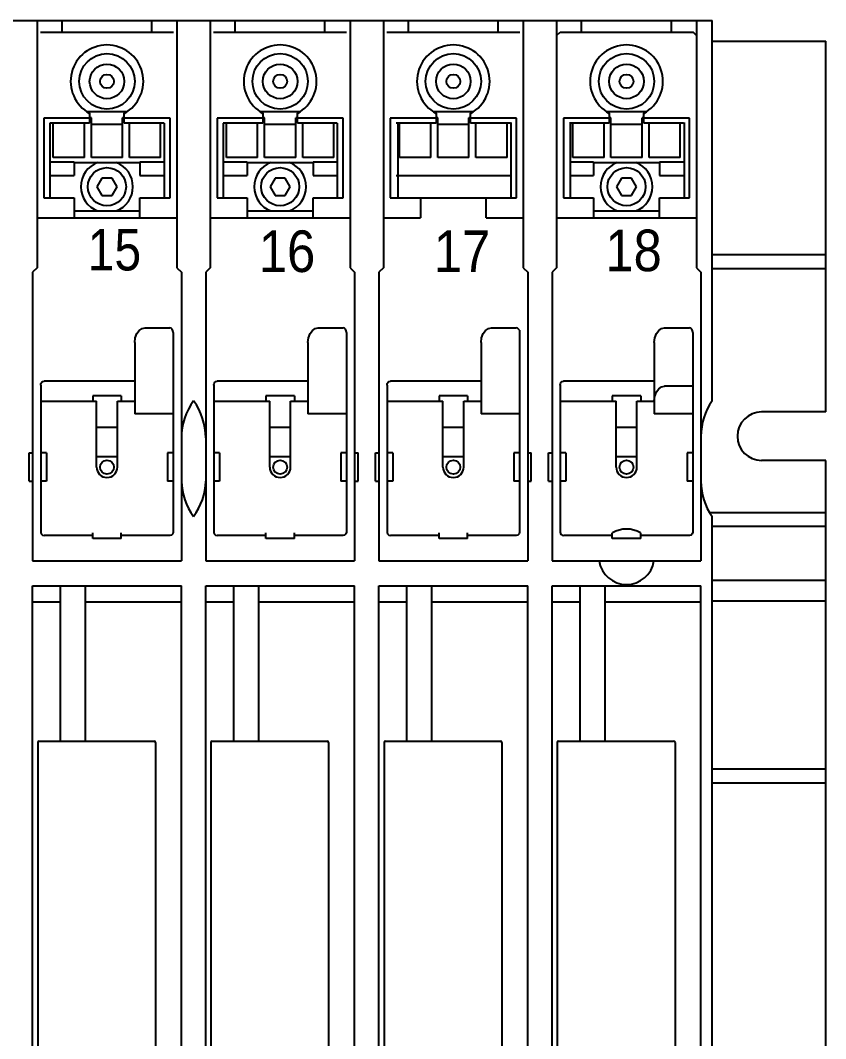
# Model space of a CAD drawing. Extents: x 430 to 1632, y -19 to 271.
# Drawn here: x 1516.1 to 1632.3, y 123.9 to 270.9 of the extents above; entities that cross this region are included whole.
import ezdxf
from ezdxf.enums import TextEntityAlignment as Align

# ---------------------------------------------------------------- set-up
doc = ezdxf.new("R2010")
doc.units = 0
doc.header["$LTSCALE"] = 5
doc.header["$MEASUREMENT"] = 0
doc.layers.get('0').update_dxf_attribs({"linetype": 'CONTINUOUS'})

msp = doc.modelspace()

# ---------------------------------------------------------------- linework, layer by layer
at = {"color": 7, "linetype": 'Continuous'}
for p, q in [((1466.25, 270.85), (1615.95, 270.85)), ((1518.5, 270.85), (1518.5, 235.15)), ((1522.12, 269.15), (1522.12, 270.85)), ((1535.07, 269.15), (1535.07, 270.85)), ((1538.7, 270.85), (1538.7, 235.15)), ((1543.5, 270.85), (1543.5, 235.15)), ((1547.12, 269.15), (1547.12, 270.85)), ((1560.07, 269.15), (1560.07, 270.85)), ((1563.7, 270.85), (1563.7, 235.15)), ((1568.5, 270.85), (1568.5, 235.15)), ((1572.12, 269.15), (1572.12, 270.85)), ((1585.07, 269.15), (1585.07, 270.85)), ((1588.7, 270.85), (1588.7, 235.15)), ((1593.5, 270.85), (1593.5, 235.15)), ((1597.12, 269.15), (1597.12, 270.85)), ((1610.07, 269.15), (1610.07, 270.85)), ((1613.7, 270.85), (1613.7, 235.15)), ((1615.95, 215.95), (1615.95, 270.85)), ((1519, 269.15), (1538.2, 269.15)), ((1544, 269.15), (1563.2, 269.15)), ((1569, 269.15), (1588.2, 269.15)), ((1593.5, 268.65), (1594, 269.15)), ((1594, 269.15), (1613.2, 269.15)), ((1613.7, 268.65), (1613.2, 269.15)), ((1615.95, 267.85), (1632.35, 267.85)), ((1632.35, 214.35), (1632.35, 267.85)), ((1531.39, 257.65), (1525.8, 257.65)), ((1526.1, 257.44), (1526.1, 256)), ((1531.1, 256), (1531.1, 257.44)), ((1556.39, 257.65), (1550.8, 257.65)), ((1551.1, 257.44), (1551.1, 256)), ((1556.1, 256), (1556.1, 257.44)), ((1581.39, 257.65), (1575.8, 257.65)), ((1576.1, 257.44), (1576.1, 256)), ((1581.1, 256), (1581.1, 257.44)), ((1606.39, 257.65), (1600.8, 257.65)), ((1601.1, 257.44), (1601.1, 256)), ((1606.1, 256), (1606.1, 257.44)), ((1519.5, 256.75), (1519.5, 245.25)), ((1526.1, 256.75), (1519.5, 256.75)), ((1520.35, 256), (1520.35, 245.25)), ((1526.1, 256), (1520.35, 256)), ((1520.85, 251.05), (1520.85, 256)), ((1525.35, 251.05), (1525.35, 256)), ((1526.35, 256.8), (1526.1, 256.8)), ((1526.34, 256.71), (1526.31, 256.8)), ((1526.35, 251.05), (1526.35, 256.8)), ((1530.85, 255.84), (1526.35, 255.84)), ((1530.88, 256.8), (1530.85, 256.71)), ((1530.85, 251.05), (1530.85, 256.8)), ((1531.1, 256.8), (1530.85, 256.8)), ((1537.7, 256.75), (1531.1, 256.75)), ((1536.85, 256), (1531.1, 256)), ((1531.85, 251.05), (1531.85, 256)), ((1536.35, 251.05), (1536.35, 256)), ((1536.85, 256), (1536.85, 245.25)), ((1537.7, 245.25), (1537.7, 256.75)), ((1544.5, 256.75), (1544.5, 245.25)), ((1551.1, 256.75), (1544.5, 256.75)), ((1545.35, 256), (1545.35, 245.25)), ((1551.1, 256), (1545.35, 256)), ((1545.85, 251.05), (1545.85, 256)), ((1550.35, 251.05), (1550.35, 256)), ((1551.35, 256.8), (1551.1, 256.8)), ((1551.34, 256.71), (1551.31, 256.8)), ((1551.35, 251.05), (1551.35, 256.8)), ((1555.85, 255.84), (1551.35, 255.84)), ((1555.88, 256.8), (1555.85, 256.71)), ((1555.85, 251.05), (1555.85, 256.8)), ((1556.1, 256.8), (1555.85, 256.8)), ((1562.7, 256.75), (1556.1, 256.75)), ((1561.85, 256), (1556.1, 256)), ((1556.85, 251.05), (1556.85, 256)), ((1561.35, 251.05), (1561.35, 256)), ((1561.85, 256), (1561.85, 245.25)), ((1562.7, 245.25), (1562.7, 256.75)), ((1569.5, 256.75), (1569.5, 245.25)), ((1576.1, 256.75), (1569.5, 256.75)), ((1576.1, 256), (1570.35, 256)), ((1570.57, 256.1), (1570.57, 245.25)), ((1570.85, 251.05), (1570.85, 256)), ((1575.35, 251.05), (1575.35, 256)), ((1576.35, 256.8), (1576.1, 256.8)), ((1576.34, 256.71), (1576.31, 256.8)), ((1576.35, 251.05), (1576.35, 256.8)), ((1580.85, 255.84), (1576.35, 255.84)), ((1580.88, 256.8), (1580.85, 256.71)), ((1580.85, 251.05), (1580.85, 256.8)), ((1581.1, 256.8), (1580.85, 256.8)), ((1587.7, 256.75), (1581.1, 256.75)), ((1586.85, 256), (1581.1, 256)), ((1581.85, 251.05), (1581.85, 256)), ((1586.35, 251.05), (1586.35, 256)), ((1586.88, 256.1), (1586.88, 245.25)), ((1587.7, 245.25), (1587.7, 256.75)), ((1594.5, 256.75), (1594.5, 245.25)), ((1601.1, 256.75), (1594.5, 256.75)), ((1601.1, 256), (1595.35, 256)), ((1595.46, 256.1), (1595.46, 245.25)), ((1595.85, 251.05), (1595.85, 256)), ((1600.35, 251.05), (1600.35, 256)), ((1601.35, 256.8), (1601.1, 256.8)), ((1601.34, 256.71), (1601.31, 256.8)), ((1601.35, 251.05), (1601.35, 256.8)), ((1605.85, 255.84), (1601.35, 255.84)), ((1605.88, 256.8), (1605.85, 256.71)), ((1605.85, 251.05), (1605.85, 256.8)), ((1606.1, 256.8), (1605.85, 256.8)), ((1612.7, 256.75), (1606.1, 256.75)), ((1611.85, 256), (1606.1, 256)), ((1606.85, 251.05), (1606.85, 256)), ((1611.35, 251.05), (1611.35, 256)), ((1611.91, 256.1), (1611.91, 245.25)), ((1612.7, 245.25), (1612.7, 256.75)), ((1520.35, 250.45), (1523.85, 250.45)), ((1525.35, 251.05), (1520.85, 251.05)), ((1523.85, 250.45), (1523.85, 248.45)), ((1523.85, 250.35), (1533.35, 250.35)), ((1530.85, 251.05), (1526.35, 251.05)), ((1536.35, 251.05), (1531.85, 251.05)), ((1533.35, 250.45), (1533.35, 248.45)), ((1533.35, 250.45), (1536.85, 250.45)), ((1545.35, 250.45), (1548.85, 250.45)), ((1550.35, 251.05), (1545.85, 251.05)), ((1548.85, 250.45), (1548.85, 248.45)), ((1548.85, 250.35), (1558.35, 250.35)), ((1555.85, 251.05), (1551.35, 251.05)), ((1561.35, 251.05), (1556.85, 251.05)), ((1558.35, 250.45), (1558.35, 248.45)), ((1558.35, 250.45), (1561.85, 250.45)), ((1575.35, 251.05), (1570.85, 251.05)), ((1580.85, 251.05), (1576.35, 251.05)), ((1586.35, 251.05), (1581.85, 251.05)), ((1595.35, 250.45), (1598.85, 250.45)), ((1600.35, 251.05), (1595.85, 251.05)), ((1598.85, 250.45), (1598.85, 248.45)), ((1598.85, 250.35), (1608.35, 250.35)), ((1605.85, 251.05), (1601.35, 251.05)), ((1611.35, 251.05), (1606.85, 251.05)), ((1608.35, 250.45), (1608.35, 248.45)), ((1608.35, 250.45), (1611.85, 250.45)), ((1520.35, 248.45), (1523.85, 248.45)), ((1533.35, 248.45), (1536.85, 248.45)), ((1545.35, 248.45), (1548.85, 248.45)), ((1558.35, 248.45), (1561.85, 248.45)), ((1570.35, 248.45), (1586.85, 248.45)), ((1595.35, 248.45), (1598.85, 248.45)), ((1608.35, 248.45), (1611.85, 248.45)), ((1527.86, 248.1), (1527.15, 246.85)), ((1527.15, 246.85), (1527.86, 245.6)), ((1529.33, 248.1), (1527.86, 248.1)), ((1530.05, 246.85), (1529.33, 248.1)), ((1529.33, 245.6), (1530.05, 246.85)), ((1552.86, 248.1), (1552.15, 246.85)), ((1552.15, 246.85), (1552.86, 245.6)), ((1554.33, 248.1), (1552.86, 248.1)), ((1555.05, 246.85), (1554.33, 248.1)), ((1554.33, 245.6), (1555.05, 246.85)), ((1602.86, 248.1), (1602.15, 246.85)), ((1602.15, 246.85), (1602.86, 245.6)), ((1604.33, 248.1), (1602.86, 248.1)), ((1605.05, 246.85), (1604.33, 248.1)), ((1604.33, 245.6), (1605.05, 246.85)), ((1527.86, 245.6), (1529.33, 245.6)), ((1552.86, 245.6), (1554.33, 245.6)), ((1602.86, 245.6), (1604.33, 245.6)), ((1519.5, 245.25), (1523.85, 245.25)), ((1523.85, 245.25), (1523.85, 242.35)), ((1533.35, 242.35), (1533.35, 245.25)), ((1533.35, 245.25), (1537.7, 245.25)), ((1544.5, 245.25), (1548.85, 245.25)), ((1548.85, 245.25), (1548.85, 242.35)), ((1558.35, 242.35), (1558.35, 245.25)), ((1558.35, 245.25), (1562.7, 245.25)), ((1569.5, 245.25), (1587.7, 245.25)), ((1573.85, 245.25), (1573.85, 242.35)), ((1583.35, 242.35), (1583.35, 245.25)), ((1594.5, 245.25), (1598.85, 245.25)), ((1598.85, 245.25), (1598.85, 242.35)), ((1608.35, 242.35), (1608.35, 245.25)), ((1608.35, 245.25), (1612.7, 245.25)), ((1523.85, 243.35), (1533.35, 243.35)), ((1548.85, 243.35), (1558.35, 243.35)), ((1598.85, 243.35), (1608.35, 243.35)), ((1518.5, 242.35), (1538.7, 242.35)), ((1543.5, 242.35), (1563.7, 242.35)), ((1568.5, 242.35), (1573.85, 242.35)), ((1583.35, 242.35), (1588.7, 242.35)), ((1593.5, 242.35), (1613.7, 242.35)), ((1615.95, 237.05), (1632.35, 237.05)), ((1518.5, 235.15), (1517.85, 234.5)), ((1538.7, 235.15), (1539.35, 234.5)), ((1543.5, 235.15), (1542.85, 234.5)), ((1563.7, 235.15), (1564.35, 234.5)), ((1568.5, 235.15), (1567.85, 234.5)), ((1588.7, 235.15), (1589.35, 234.5)), ((1593.5, 235.15), (1592.85, 234.5)), ((1613.7, 235.15), (1614.35, 234.5)), ((1517.85, 234.5), (1517.85, 192.85)), ((1539.35, 234.5), (1539.35, 192.85)), ((1542.85, 234.5), (1542.85, 192.85)), ((1564.35, 234.5), (1564.35, 192.85)), ((1567.85, 234.5), (1567.85, 192.85)), ((1589.35, 234.5), (1589.35, 192.85)), ((1592.85, 234.5), (1592.85, 192.85)), ((1614.35, 234.5), (1614.35, 192.85)), ((1615.95, 235.05), (1632.35, 235.05)), ((1533.25, 226.1), (1533.66, 226.38)), ((1533.66, 226.38), (1534.1, 226.47)), ((1534.1, 226.47), (1537.69, 226.47)), ((1537.87, 226.42), (1537.69, 226.47)), ((1538.03, 226.28), (1537.87, 226.42)), ((1538.13, 226.07), (1538.03, 226.28)), ((1558.25, 226.1), (1558.66, 226.38)), ((1558.66, 226.38), (1559.1, 226.47)), ((1559.1, 226.47), (1562.69, 226.47)), ((1562.87, 226.42), (1562.69, 226.47)), ((1563.03, 226.28), (1562.87, 226.42)), ((1563.13, 226.07), (1563.03, 226.28)), ((1583.25, 226.1), (1583.66, 226.38)), ((1583.66, 226.38), (1584.1, 226.47)), ((1584.1, 226.47), (1587.69, 226.47)), ((1587.87, 226.42), (1587.69, 226.47)), ((1588.16, 226.15), (1587.87, 226.42)), ((1608.25, 226.1), (1608.66, 226.38)), ((1608.66, 226.38), (1609.1, 226.47)), ((1609.1, 226.47), (1612.69, 226.47)), ((1612.87, 226.42), (1612.69, 226.47)), ((1613.03, 226.28), (1612.87, 226.42)), ((1613.13, 226.07), (1613.03, 226.28)), ((1532.6, 224.35), (1532.68, 225.05)), ((1532.68, 225.05), (1532.91, 225.65)), ((1532.91, 225.65), (1533.25, 226.1)), ((1538.16, 225.81), (1538.13, 226.07)), ((1538.16, 225.81), (1538.16, 197.02)), ((1557.6, 224.35), (1557.68, 225.05)), ((1557.68, 225.05), (1557.91, 225.65)), ((1557.91, 225.65), (1558.25, 226.1)), ((1563.16, 225.81), (1563.13, 226.07)), ((1563.16, 225.81), (1563.16, 197.02)), ((1582.6, 224.35), (1582.68, 225.05)), ((1582.68, 225.05), (1582.91, 225.65)), ((1582.91, 225.65), (1583.25, 226.1)), ((1588.16, 226.15), (1588.16, 197.02)), ((1607.6, 224.35), (1607.68, 225.05)), ((1607.68, 225.05), (1607.91, 225.65)), ((1607.91, 225.65), (1608.25, 226.1)), ((1613.16, 225.81), (1613.13, 226.07)), ((1613.16, 225.81), (1613.16, 197.02)), ((1532.6, 224.35), (1532.6, 214.1)), ((1557.6, 224.35), (1557.6, 214.1)), ((1582.6, 224.35), (1582.6, 214.1)), ((1607.6, 224.35), (1607.6, 214.1)), ((1519.03, 218.21), (1519.07, 218.45)), ((1519.03, 218.21), (1519.03, 197.02)), ((1519.07, 218.45), (1519.18, 218.64)), ((1519.18, 218.64), (1519.33, 218.75)), ((1519.33, 218.75), (1519.51, 218.79)), ((1532.6, 218.79), (1519.51, 218.79)), ((1544.03, 218.21), (1544.07, 218.45)), ((1544.03, 218.21), (1544.03, 197.02)), ((1544.07, 218.45), (1544.18, 218.64)), ((1544.18, 218.64), (1544.33, 218.75)), ((1544.33, 218.75), (1544.51, 218.79)), ((1557.6, 218.79), (1544.51, 218.79)), ((1569.03, 218.21), (1569.07, 218.45)), ((1569.03, 218.21), (1569.03, 197.02)), ((1569.07, 218.45), (1569.18, 218.64)), ((1569.18, 218.64), (1569.33, 218.75)), ((1569.33, 218.75), (1569.51, 218.79)), ((1582.6, 218.79), (1569.51, 218.79)), ((1594.03, 218.21), (1594.07, 218.45)), ((1594.03, 218.21), (1594.03, 197.03)), ((1594.07, 218.45), (1594.18, 218.64)), ((1594.18, 218.64), (1594.33, 218.75)), ((1594.33, 218.75), (1594.51, 218.79)), ((1607.6, 218.79), (1594.51, 218.79)), ((1607.91, 217.25), (1608.25, 217.7)), ((1608.25, 217.7), (1608.66, 217.98)), ((1608.66, 217.98), (1609.1, 218.07)), ((1613.16, 218.07), (1609.1, 218.07)), ((1526.55, 216.69), (1526.55, 215.89)), ((1530.65, 216.69), (1526.55, 216.69)), ((1530.65, 216.69), (1530.65, 215.89)), ((1551.55, 216.69), (1551.55, 215.89)), ((1555.65, 216.69), (1551.55, 216.69)), ((1555.65, 216.69), (1555.65, 215.89)), ((1576.55, 216.69), (1576.55, 215.89)), ((1580.65, 216.69), (1576.55, 216.69)), ((1580.65, 216.69), (1580.65, 215.89)), ((1605.65, 216.69), (1601.55, 216.69)), ((1601.55, 216.69), (1601.55, 215.89)), ((1605.65, 216.69), (1605.65, 215.89)), ((1607.6, 215.95), (1607.68, 216.65)), ((1607.68, 216.65), (1607.91, 217.25)), ((1519.03, 215.89), (1527.1, 215.89)), ((1527.1, 206.39), (1527.1, 215.89)), ((1530.1, 206.39), (1530.1, 215.89)), ((1530.1, 215.89), (1532.6, 215.89)), ((1544.03, 215.89), (1552.1, 215.89)), ((1552.1, 206.39), (1552.1, 215.89)), ((1555.1, 206.39), (1555.1, 215.89)), ((1555.1, 215.89), (1557.6, 215.89)), ((1569.03, 215.89), (1577.1, 215.89)), ((1577.1, 206.39), (1577.1, 215.89)), ((1580.1, 206.39), (1580.1, 215.89)), ((1580.1, 215.89), (1582.6, 215.89)), ((1594.03, 215.89), (1602.1, 215.89)), ((1602.1, 206.39), (1602.1, 215.89)), ((1605.1, 215.89), (1607.6, 215.89)), ((1605.1, 206.39), (1605.1, 215.89)), ((1538.16, 214.1), (1532.6, 214.1)), ((1563.16, 214.1), (1557.6, 214.1)), ((1588.16, 214.1), (1582.6, 214.1)), ((1613.16, 214.1), (1607.6, 214.1)), ((1632.35, 214.35), (1623.1, 214.35)), ((1530.1, 212.1), (1527.1, 212.1)), ((1555.1, 212.1), (1552.1, 212.1)), ((1580.1, 212.1), (1577.1, 212.1)), ((1605.1, 212.1), (1602.1, 212.1)), ((1517.35, 204.34), (1517.35, 208.44)), ((1517.35, 208.44), (1517.85, 208.44)), ((1519.85, 208.44), (1519.03, 208.44)), ((1519.85, 208.44), (1519.85, 204.34)), ((1530.1, 207.89), (1527.1, 207.89)), ((1537.35, 208.44), (1537.35, 204.34)), ((1538.16, 208.44), (1537.35, 208.44)), ((1544.85, 208.44), (1544.03, 208.44)), ((1544.85, 208.44), (1544.85, 204.34)), ((1555.1, 207.89), (1552.1, 207.89)), ((1562.35, 208.44), (1562.35, 204.34)), ((1563.16, 208.44), (1562.35, 208.44)), ((1564.35, 208.44), (1564.85, 208.44)), ((1564.85, 204.34), (1564.85, 208.44)), ((1567.35, 204.34), (1567.35, 208.44)), ((1567.35, 208.44), (1567.85, 208.44)), ((1569.85, 208.44), (1569.03, 208.44)), ((1569.85, 208.44), (1569.85, 204.34)), ((1580.1, 207.89), (1577.1, 207.89)), ((1587.35, 208.44), (1587.35, 204.34)), ((1588.16, 208.44), (1587.35, 208.44)), ((1589.35, 208.44), (1589.85, 208.44)), ((1589.85, 204.34), (1589.85, 208.44)), ((1592.35, 208.44), (1592.85, 208.44)), ((1592.35, 204.34), (1592.35, 208.44)), ((1594.85, 208.44), (1594.03, 208.44)), ((1594.85, 208.44), (1594.85, 204.34)), ((1605.1, 207.89), (1602.1, 207.89)), ((1613.16, 208.44), (1612.35, 208.44)), ((1612.35, 208.44), (1612.35, 204.34)), ((1632.35, 207.35), (1623.1, 207.35)), ((1632.35, 24.35), (1632.35, 207.35)), ((1517.35, 204.34), (1517.85, 204.34)), ((1519.85, 204.34), (1519.03, 204.34)), ((1538.16, 204.34), (1537.35, 204.34)), ((1544.85, 204.34), (1544.03, 204.34)), ((1563.16, 204.34), (1562.35, 204.34)), ((1564.35, 204.34), (1564.85, 204.34)), ((1567.35, 204.34), (1567.85, 204.34)), ((1569.85, 204.34), (1569.03, 204.34)), ((1588.16, 204.34), (1587.35, 204.34)), ((1589.35, 204.34), (1589.85, 204.34)), ((1592.35, 204.34), (1592.85, 204.34)), ((1594.85, 204.34), (1594.03, 204.34)), ((1613.16, 204.34), (1612.35, 204.34)), ((1615.61, 199.85), (1632.35, 199.85)), ((1615.95, 25.97), (1615.95, 199.25)), ((1519.03, 197.02), (1519.09, 196.77)), ((1526.55, 196.09), (1526.55, 196.89)), ((1530.65, 196.09), (1530.65, 196.89)), ((1538.16, 197.02), (1538.1, 196.77)), ((1544.03, 197.02), (1544.09, 196.77)), ((1551.55, 196.09), (1551.55, 196.89)), ((1555.65, 196.09), (1555.65, 196.89)), ((1563.16, 197.02), (1563.1, 196.77)), ((1569.03, 197.02), (1569.09, 196.77)), ((1576.55, 196.09), (1576.55, 196.89)), ((1580.65, 196.09), (1580.65, 196.89)), ((1588.16, 197.02), (1588.1, 196.77)), ((1601.55, 196.09), (1601.55, 196.89)), ((1605.65, 196.09), (1605.65, 196.89)), ((1613.16, 197.02), (1613.1, 196.77)), ((1615.95, 197.85), (1632.35, 197.85)), ((1519.09, 196.77), (1519.28, 196.59)), ((1519.28, 196.59), (1519.53, 196.52)), ((1526.55, 196.52), (1519.53, 196.52)), ((1530.65, 196.09), (1526.55, 196.09)), ((1537.67, 196.52), (1530.65, 196.52)), ((1537.91, 196.59), (1537.67, 196.52)), ((1538.1, 196.77), (1537.91, 196.59)), ((1544.09, 196.77), (1544.28, 196.59)), ((1544.28, 196.59), (1544.53, 196.52)), ((1551.55, 196.52), (1544.53, 196.52)), ((1555.65, 196.09), (1551.55, 196.09)), ((1562.67, 196.52), (1555.65, 196.52)), ((1562.91, 196.59), (1562.67, 196.52)), ((1563.1, 196.77), (1562.91, 196.59)), ((1569.09, 196.77), (1569.28, 196.59)), ((1569.28, 196.59), (1569.53, 196.52)), ((1576.55, 196.52), (1569.53, 196.52)), ((1580.65, 196.09), (1576.55, 196.09)), ((1587.67, 196.52), (1580.65, 196.52)), ((1587.91, 196.59), (1587.67, 196.52)), ((1588.1, 196.77), (1587.91, 196.59)), ((1601.55, 196.52), (1594.53, 196.52)), ((1605.65, 196.09), (1601.55, 196.09)), ((1612.67, 196.52), (1605.65, 196.52)), ((1612.91, 196.59), (1612.67, 196.52)), ((1613.1, 196.77), (1612.91, 196.59)), ((1517.85, 192.85), (1539.35, 192.85)), ((1542.85, 192.85), (1564.35, 192.85)), ((1567.85, 192.85), (1589.35, 192.85)), ((1592.85, 192.85), (1614.35, 192.85)), ((1632.35, 190.05), (1615.95, 190.05)), ((1517.85, 10.1), (1517.85, 189.25)), ((1517.85, 189.25), (1539.35, 189.25)), ((1521.9, 166.85), (1521.9, 189.25)), ((1525.5, 166.85), (1525.5, 189.25)), ((1539.35, 10.1), (1539.35, 189.25)), ((1542.85, 10.1), (1542.85, 189.25)), ((1542.85, 189.25), (1564.35, 189.25)), ((1546.9, 166.85), (1546.9, 189.25)), ((1550.5, 166.85), (1550.5, 189.25)), ((1564.35, 10.1), (1564.35, 189.25)), ((1567.85, 189.25), (1589.35, 189.25)), ((1567.85, 10.1), (1567.85, 189.25)), ((1571.9, 166.85), (1571.9, 189.25)), ((1575.5, 166.85), (1575.5, 189.25)), ((1589.35, 10.1), (1589.35, 189.25)), ((1592.85, 189.25), (1614.35, 189.25)), ((1592.85, 10.1), (1592.85, 189.25)), ((1596.9, 166.85), (1596.9, 189.25)), ((1600.5, 166.85), (1600.5, 189.25)), ((1614.35, 10.1), (1614.35, 189.25)), ((1517.85, 186.95), (1521.9, 186.95)), ((1525.5, 186.95), (1539.35, 186.95)), ((1542.85, 186.95), (1546.9, 186.95)), ((1550.5, 186.95), (1564.35, 186.95)), ((1567.85, 186.95), (1571.9, 186.95)), ((1575.5, 186.95), (1589.35, 186.95)), ((1592.85, 186.95), (1596.9, 186.95)), ((1600.5, 186.95), (1614.35, 186.95)), ((1632.35, 187.05), (1615.95, 187.05)), ((1518.6, 166.65), (1518.6, 28.05)), ((1518.8, 166.85), (1535.4, 166.85)), ((1535.6, 166.65), (1535.6, 28.05)), ((1543.6, 166.65), (1543.6, 28.05)), ((1543.8, 166.85), (1560.4, 166.85)), ((1560.6, 166.65), (1560.6, 28.05)), ((1568.6, 166.65), (1568.6, 28.05)), ((1568.8, 166.85), (1585.4, 166.85)), ((1585.6, 166.65), (1585.6, 28.05)), ((1593.6, 166.65), (1593.6, 28.05)), ((1593.8, 166.85), (1610.4, 166.85)), ((1610.6, 166.65), (1610.6, 28.05)), ((1615.95, 162.85), (1632.35, 162.85)), ((1615.95, 160.85), (1632.35, 160.85))]:
    msp.add_line(p, q, dxfattribs=at)
for centre, radius in [((1528.6, 262.05), 4), ((1553.6, 262.05), 4), ((1578.6, 262.05), 4), ((1603.6, 262.05), 4), ((1528.6, 262.05), 2.5), ((1553.6, 262.05), 2.5), ((1578.6, 262.05), 2.5), ((1603.6, 262.05), 2.5), ((1528.6, 262.05), 1), ((1553.6, 262.05), 1), ((1578.6, 262.05), 1), ((1603.6, 262.05), 1), ((1528.6, 246.85), 2.75), ((1553.6, 246.85), 2.75), ((1603.6, 246.85), 2.75), ((1528.6, 206.39), 1), ((1553.6, 206.39), 1), ((1578.6, 206.39), 1), ((1603.6, 206.39), 1)]:
    msp.add_circle(centre, radius, dxfattribs=at)
for centre, radius, start, end in [((1528.6, 262.05), 5.25, 298.4369, 241.5631), ((1553.6, 262.05), 5.25, 298.4369, 241.5631), ((1578.6, 262.05), 5.25, 298.4369, 241.5631), ((1603.6, 262.05), 5.25, 298.4369, 241.5631), ((1528.6, 246.85), 3.75, 111.0395, 248.9605), ((1528.6, 246.85), 3.75, 291.0395, 68.9605), ((1553.6, 246.85), 3.75, 111.0395, 248.9605), ((1553.6, 246.85), 3.75, 291.0395, 68.9605), ((1603.6, 246.85), 3.75, 111.0395, 248.9605), ((1603.6, 246.85), 3.75, 291.0395, 68.9605), ((1548.35, 210.62), 9, 143.6639, 180), ((1533.85, 210.62), 9, 0, 36.3361), ((1623.35, 210.83), 9, 145.3079, 180), ((1623.1, 210.85), 3.5, 90, 270), ((1528.6, 206.39), 1.5, 180, 0), ((1553.6, 206.39), 1.5, 180, 0), ((1578.6, 206.39), 1.5, 180, 0), ((1603.6, 206.39), 1.5, 180, 0), ((1548.35, 204.59), 9, 181.3828, 216.3361), ((1533.85, 204.59), 9, 323.6639, 358.6172), ((1623.35, 204.37), 9, 180.2033, 214.6921), ((1594.53, 197.03), 0.504, 180, 270), ((1603.6, 193.45), 4, 59.3166, 120.6672), ((1603.6, 193.45), 4, 188.6269, 351.3731), ((1518.8, 166.65), 0.2, 90, 180), ((1535.4, 166.65), 0.2, 0, 90), ((1543.8, 166.65), 0.2, 90, 180), ((1560.4, 166.65), 0.2, 0, 90), ((1568.8, 166.65), 0.2, 90, 180), ((1585.4, 166.65), 0.2, 0, 90), ((1593.8, 166.65), 0.2, 90, 180), ((1610.4, 166.65), 0.2, 0, 90)]:
    msp.add_arc(centre, radius, start, end, dxfattribs=at)

# ---------------------------------------------------------------- texts
for s, width, p, p2 in [('15', 0.964286, (1525.82, 234.77), (1533.53, 234.77)), ('16', 1.017857, (1550.52, 234.54), (1558.67, 234.54)), ('17', 1.017857, (1575.78, 234.54), (1583.93, 234.54)), ('18', 1.017857, (1600.55, 234.66), (1608.69, 234.66))]:
    msp.add_text(s, height=6, dxfattribs=dict(at, width=width)).set_placement(p, p2, align=Align.FIT)

doc.saveas('drawing.dxf')
